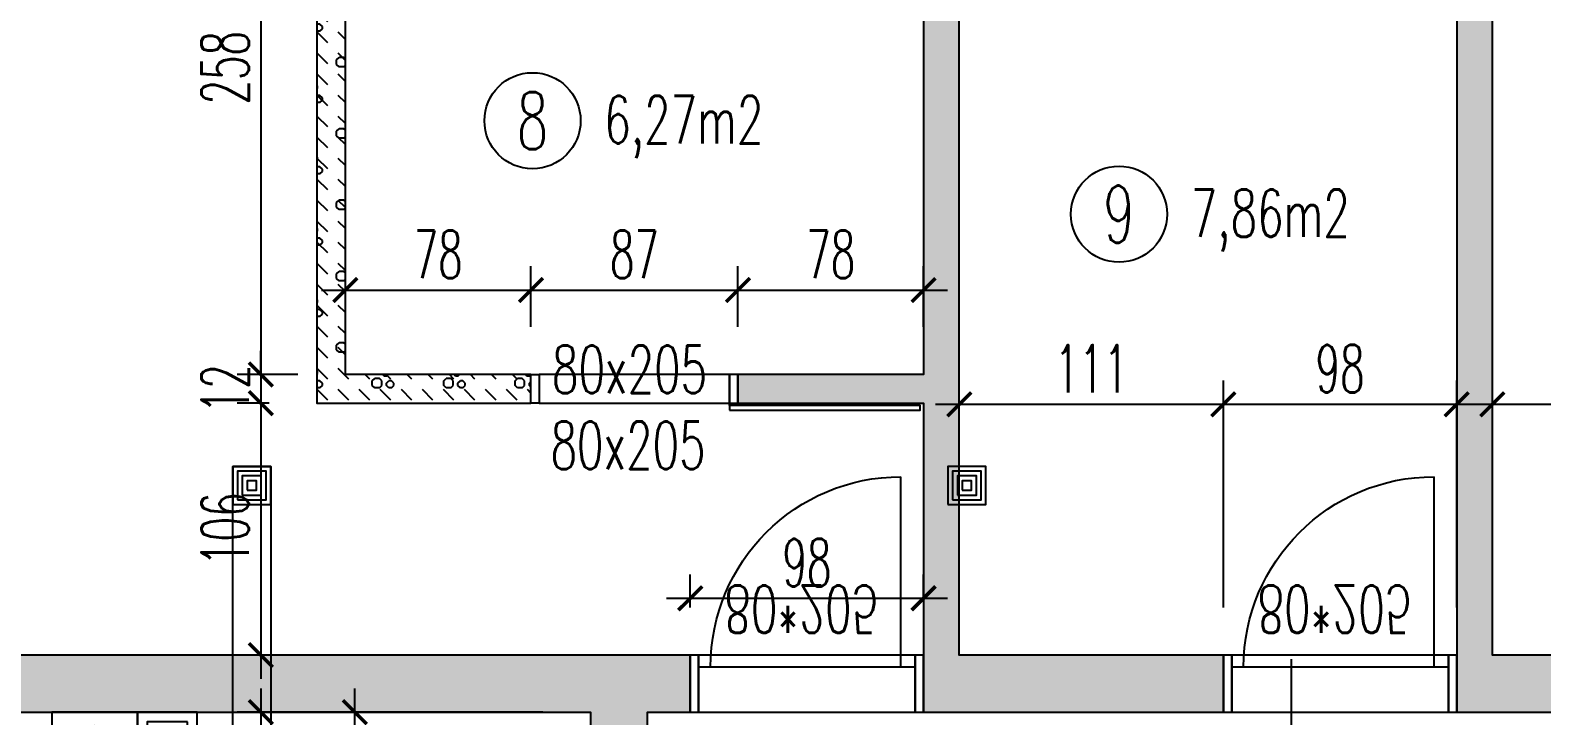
# Model space of a CAD drawing. Header units: millimetres. Extents: x -24587 to 37983, y -70862 to 338.
# Drawn here: x 9672 to 10308, y -60333 to -60045 of the extents above; entities that cross this region are included whole.
import ezdxf
from ezdxf.enums import TextEntityAlignment as Align

# ---------------------------------------------------------------- set-up
doc = ezdxf.new("R2010")
doc.units = ezdxf.units.MM
doc.header["$LTSCALE"] = 50
doc.linetypes.add('DASHED2', pattern=[9.525, 6.35, -3.175])
doc.layers.get('Defpoints').update_dxf_attribs({"color": 251})
for name, color, linetype in [('6', 6, 'Continuous'), ('A-DRZWI_OKNA', 13, 'Continuous'), ('A-URZADZENIA', 93, 'Continuous'), ('K-HATCH', 8, 'Continuous'), ('K-HATCH243', 243, 'Continuous'), ('K-SCIANY', 2, 'Continuous'), ('K-TEXT 2.4mm', 71, 'Continuous'), ('K-TEXT 2mm', 254, 'Continuous'), ('K-WYMIARY', 1, 'Continuous')]:
    doc.layers.add(name, color=color, linetype=linetype)
doc.layers.add('__NIEDRUK__', color=54, linetype='Continuous', plot=False)
doc.styles.add('text 2.4mm', font='romans.shx', dxfattribs={"width": 0.65})
doc.styles.add('text 2mm', font='romans.shx', dxfattribs={"width": 0.65})
doc.styles.add('WYM1', font='romanszb.shx', dxfattribs={"width": 0.6})
doc.dimstyles.new('CM100', dxfattribs={"dimscale": 5, "dimtxt": 2, "dimasz": 1, "dimexe": 1, "dimexo": 2, "dimgap": 0.5, "dimtad": 1, "dimrnd": 0.5, "dimdsep": 46, "dimtxsty": 'WYM1', "dimblk": 'OBLIQUE', "dimcen": 0, "dimdle": 1, "dimclrd": 253, "dimclre": 251, "dimclrt": 30, "dimadec": 0, "dimazin": 0, "dimtfac": 1, "dimtix": 1, "dimtmove": 0, "dimatfit": 0, "dimfxl": 1, "dimtfillclr": 256, "dimtolj": 1, "dimarcsym": 0})
pattern_1 = [(90, (-4e-14, 1), (-30, 30), [1, -29]), (90, (-3, 1), (-30, 30), [1, -29]), (90, (-2, 6), (-30, 30), [1, -29]), (90, (-5, 6), (-30, 30), [1, -29]), (90, (-15, 16), (-30, 30), [1, -29]), (90, (-18, 16), (-30, 30), [1, -29]), (90, (-17, 21), (-30, 30), [1, -29]), (90, (-20, 21), (-30, 30), [1, -29]), (90, (-5, 1), (-30, 30), [2, -28]), (90, (-9, 1), (-30, 30), [2, -28]), (90, (-20, 16), (-30, 30), [2, -28]), (90, (-24, 16), (-30, 30), [2, -28]), (180, (-1, -4e-14), (-30, -30), [1, -29]), (180, (-1, 3), (-30, -30), [1, -29]), (180, (-3, 5), (-30, -30), [1, -29]), (180, (-3, 8), (-30, -30), [1, -29]), (180, (-16, 15), (-30, -30), [1, -29]), (180, (-16, 18), (-30, -30), [1, -29]), (180, (-18, 20), (-30, -30), [1, -29]), (180, (-18, 23), (-30, -30), [1, -29]), (180, (-6, -3e-13), (-30, -30), [2, -28]), (180, (-6, 4), (-30, -30), [2, -28]), (180, (-21, 15), (-30, -30), [2, -28]), (180, (-21, 19), (-30, -30), [2, -28]), (135, (-2, -8e-14), (-45, 15), [1.414214, -41.012193]), (135, (-8e-14, 2), (-45, 15), [1.414214, -41.012193]), (135, (-4, 5), (-45, 15), [1.414214, -41.012193]), (135, (-2, 7), (-45, 15), [1.414214, -41.012193]), (135, (-17, 15), (-45, 15), [1.414214, -41.012193]), (135, (-15, 17), (-45, 15), [1.414214, -41.012193]), (135, (-19, 20), (-45, 15), [1.414214, -41.012193]), (135, (-17, 22), (-45, 15), [1.414214, -41.012193]), (135, (-8, -3e-13), (-45, 15), [1.414214, -41.012193]), (135, (-5, 3), (-45, 15), [1.414214, -41.012193]), (135, (-23, 15), (-45, 15), [1.414214, -41.012193]), (135, (-20, 18), (-45, 15), [1.414214, -41.012193]), (45, (-1, -4e-14), (-3e-12, 60), [1.414214, -19.79899]), (45, (-3, 2), (-3e-12, 60), [1.414214, -19.79899]), (45, (-3, 5), (-3e-12, 60), [1.414214, -19.79899]), (45, (-5, 7), (-3e-12, 60), [1.414214, -19.79899]), (45, (-16, 15), (-3e-12, 60), [1.414214, -19.79899]), (45, (-18, 17), (-3e-12, 60), [1.414214, -19.79899]), (45, (-18, 20), (-3e-12, 60), [1.414214, -19.79899]), (45, (-20, 22), (-3e-12, 60), [1.414214, -19.79899]), (45, (-6, -3e-13), (-3e-12, 60), [1.414214, -19.79899]), (45, (-9, 3), (-3e-12, 60), [1.414214, -19.79899]), (45, (-21, 15), (-3e-12, 60), [1.414214, -19.79899]), (45, (-24, 18), (-3e-12, 60), [1.414214, -19.79899]), (135, (-5, 10), (-8.83883476, -4e-13), [6.25, -6.25])]

# ---------------------------------------------------------------- blocks, each defined once
blk = doc.blocks.new('A$C782A77E5')
for points in [[(-38.91, -6), (-38.91, 74)], [(-48.46, -25), (-48.46, -1), (-44.96, -1), (-44.96, -25), (-48.46, -25)], [(-44.96, -6), (-38.91, -6)], [(-38.91, -6), (41.09, -6)], [(41.09, -6), (46.09, -6)], [(46.09, -25), (46.09, -1), (49.59, -1), (49.59, -25), (46.09, -25)]]:
    blk.add_lwpolyline(points)
blk.add_lwpolyline([(-44.96, -25), (-44.96, -1), (46.09, -1), (46.09, -25)], close=True)
blk.add_arc((-38.91, -6), 80, 0, 90)
at = {"layer": '__NIEDRUK__', "style": 'WYM1', "width": 0.65}
blk.add_text('80*205', height=20, rotation=180, dxfattribs=at).set_placement((35.26, 28.32))
blk = doc.blocks.new('A$C0BFB608B')
h = blk.add_hatch()
h.set_pattern_fill('ANSI31', color=256, scale=8)
h.set_pattern_definition([(315, (77083.3279, 191572.2395), (0.707106781, 0.707106781), [])])
h.paths.add_polyline_path([(8.78, 8.78, 0.198912), (0, 12.42, 0.668179), (-8.78, -8.78)])
blk.add_lwpolyline([(18, 18), (-18, 18), (-18, -18), (18, -18)], close=True)
blk.add_lwpolyline([(8.78, 8.78), (-8.78, -8.78)])
blk.add_circle((0, 0), 12.42)
blk = doc.blocks.new('_ArchTick')
at = {"color": 0, "linetype": 'ByBlock', "const_width": 0.15}
blk.add_lwpolyline([(-0.5, -0.5), (0.5, 0.5)], dxfattribs=at)
blk = doc.blocks.new('*D67')
at = {"layer": 'Defpoints', "color": 0, "transparency": 16777216}
for p in [(9792.7, -59931.35), (9769.17, -60189.35), (9804.7, -60189.35)]:
    blk.add_point(p, dxfattribs=at)
at = {"layer": 'K-WYMIARY', "color": 253, "lineweight": -2, "transparency": 16777216}
blk.add_line((9769.17, -59921.35), (9769.17, -60199.35), dxfattribs=at)
at = {"layer": 'K-WYMIARY', "color": 251, "lineweight": -2, "transparency": 16777216}
for p, q in [((9772.7, -59931.35), (9759.17, -59931.35)), ((9784.7, -60189.35), (9759.17, -60189.35))]:
    blk.add_line(p, q, dxfattribs=at)
at = {"layer": 'K-WYMIARY', "color": 253, "lineweight": -2, "transparency": 16777216, "xscale": 10, "yscale": 10, "zscale": 10}
for p, rotation in [((9769.17, -59931.35), 90), ((9769.17, -60189.35), 270)]:
    blk.add_blockref('_ArchTick', p, dxfattribs=dict(at, rotation=rotation))
at = {"layer": 'K-WYMIARY', "color": 30, "transparency": 16777216, "insert": (9754.17, -60060.35), "char_height": 20, "attachment_point": 5, "rotation": 90, "style": 'WYM1'}
blk.add_mtext('\\A1;258', dxfattribs=at)
blk = doc.blocks.new('*D68')
at = {"layer": 'Defpoints', "color": 0, "transparency": 16777216}
for p in [(9804.7, -60189.35), (9769.17, -60201.35), (9792.7, -60201.35)]:
    blk.add_point(p, dxfattribs=at)
at = {"layer": 'K-WYMIARY', "color": 253, "lineweight": -2, "transparency": 16777216}
for p, q in [((9769.17, -60189.35), (9769.17, -60179.35)), ((9769.17, -60189.35), (9769.17, -60201.35)), ((9769.17, -60201.35), (9769.17, -60211.35))]:
    blk.add_line(p, q, dxfattribs=at)
at = {"layer": 'K-WYMIARY', "color": 251, "lineweight": -2, "transparency": 16777216}
for p, q in [((9784.7, -60189.35), (9759.17, -60189.35)), ((9772.7, -60201.35), (9759.17, -60201.35))]:
    blk.add_line(p, q, dxfattribs=at)
at = {"layer": 'K-WYMIARY', "color": 253, "lineweight": -2, "transparency": 16777216, "xscale": 10, "yscale": 10, "zscale": 10}
for p, rotation in [((9769.17, -60189.35), 270), ((9769.17, -60201.35), 90)]:
    blk.add_blockref('_ArchTick', p, dxfattribs=dict(at, rotation=rotation))
at = {"layer": 'K-WYMIARY', "color": 30, "transparency": 16777216, "insert": (9754.17, -60195.35), "char_height": 20, "attachment_point": 5, "rotation": 90, "style": 'WYM1'}
blk.add_mtext('\\A1;12', dxfattribs=at)
blk = doc.blocks.new('*D69')
at = {"layer": 'Defpoints', "color": 0, "transparency": 16777216}
for p in [(9792.7, -60201.35), (9769.17, -60307.35), (9769.17, -60307.35)]:
    blk.add_point(p, dxfattribs=at)
at = {"layer": 'K-WYMIARY', "color": 253, "lineweight": -2, "transparency": 16777216}
blk.add_line((9769.17, -60191.35), (9769.17, -60317.35), dxfattribs=at)
at = {"layer": 'K-WYMIARY', "color": 251, "lineweight": -2, "transparency": 16777216}
for p, q in [((9772.7, -60201.35), (9759.17, -60201.35)), ((9789.17, -60307.35), (9779.17, -60307.35))]:
    blk.add_line(p, q, dxfattribs=at)
at = {"layer": 'K-WYMIARY', "color": 253, "lineweight": -2, "transparency": 16777216, "xscale": 10, "yscale": 10, "zscale": 10}
for p, rotation in [((9769.17, -60201.35), 90), ((9769.17, -60307.35), 270)]:
    blk.add_blockref('_ArchTick', p, dxfattribs=dict(at, rotation=rotation))
at = {"layer": 'K-WYMIARY', "color": 30, "transparency": 16777216, "insert": (9754.17, -60254.35), "char_height": 20, "attachment_point": 5, "rotation": 90, "style": 'WYM1'}
blk.add_mtext('\\A1;106', dxfattribs=at)
blk = doc.blocks.new('*D129')
at = {"layer": 'Defpoints', "color": 0, "transparency": 16777216}
for p in [(9907.7, -60331.35), (9769.17, -60783.35), (9907.7, -60783.35)]:
    blk.add_point(p, dxfattribs=at)
at = {"layer": 'K-WYMIARY', "color": 253, "lineweight": -2, "transparency": 16777216}
blk.add_line((9769.17, -60321.35), (9769.17, -60793.35), dxfattribs=at)
at = {"layer": 'K-WYMIARY', "color": 251, "lineweight": -2, "transparency": 16777216}
for p, q in [((9887.7, -60331.35), (9759.17, -60331.35)), ((9887.7, -60783.35), (9759.17, -60783.35))]:
    blk.add_line(p, q, dxfattribs=at)
at = {"layer": 'K-WYMIARY', "color": 253, "lineweight": -2, "transparency": 16777216, "xscale": 10, "yscale": 10, "zscale": 10}
for p, rotation in [((9769.17, -60331.35), 90), ((9769.17, -60783.35), 270)]:
    blk.add_blockref('_ArchTick', p, dxfattribs=dict(at, rotation=rotation))
at = {"layer": 'K-WYMIARY', "color": 30, "transparency": 16777216, "insert": (9754.17, -60557.35), "char_height": 20, "attachment_point": 5, "rotation": 90, "style": 'WYM1'}
blk.add_mtext('\\A1;452', dxfattribs=at)
blk = doc.blocks.new('A$C11cd791a')
for points in [[(-8, -8), (8, -8), (8, 8), (-8, 8)], [(-6, -6), (6, -6), (6, 6), (-6, 6)], [(-4, -4), (4, -4), (4, 4), (-4, 4)], [(-2, -2), (2, -2), (2, 2), (-2, 2)]]:
    blk.add_lwpolyline(points, close=True)
blk = doc.blocks.new('*D248')
at = {"layer": 'Defpoints', "color": 0, "transparency": 16777216}
for p in [(10173.72, -60201.88), (10062.7, -60307.35), (10173.72, -60307.35)]:
    blk.add_point(p, dxfattribs=at)
at = {"layer": 'K-WYMIARY', "color": 251, "lineweight": -2, "transparency": 16777216}
for p, q in [((10062.7, -60287.35), (10062.7, -60191.88)), ((10173.72, -60287.35), (10173.72, -60191.88))]:
    blk.add_line(p, q, dxfattribs=at)
at = {"layer": 'K-WYMIARY', "color": 253, "lineweight": -2, "transparency": 16777216}
blk.add_line((10052.7, -60201.88), (10183.72, -60201.88), dxfattribs=at)
at = {"layer": 'K-WYMIARY', "color": 253, "lineweight": -2, "transparency": 16777216, "xscale": 10, "yscale": 10, "zscale": 10, "rotation": 180}
blk.add_blockref('_ArchTick', (10062.7, -60201.88), dxfattribs=at)
at = {"layer": 'K-WYMIARY', "color": 253, "lineweight": -2, "transparency": 16777216, "xscale": 10, "yscale": 10, "zscale": 10}
blk.add_blockref('_ArchTick', (10173.72, -60201.88), dxfattribs=at)
at = {"layer": 'K-WYMIARY', "color": 30, "transparency": 16777216, "insert": (10118.21, -60186.88), "char_height": 20, "attachment_point": 5, "style": 'WYM1'}
blk.add_mtext('\\A1;111', dxfattribs=at)
blk = doc.blocks.new('*D249')
at = {"layer": 'Defpoints', "color": 0, "transparency": 16777216}
for p in [(10271.77, -60201.88), (10173.72, -60307.35), (10271.77, -60307.35)]:
    blk.add_point(p, dxfattribs=at)
at = {"layer": 'K-WYMIARY', "color": 251, "lineweight": -2, "transparency": 16777216}
for p, q in [((10173.72, -60287.35), (10173.72, -60191.88)), ((10271.77, -60287.35), (10271.77, -60191.88))]:
    blk.add_line(p, q, dxfattribs=at)
at = {"layer": 'K-WYMIARY', "color": 253, "lineweight": -2, "transparency": 16777216}
blk.add_line((10163.72, -60201.88), (10281.77, -60201.88), dxfattribs=at)
at = {"layer": 'K-WYMIARY', "color": 253, "lineweight": -2, "transparency": 16777216, "xscale": 10, "yscale": 10, "zscale": 10, "rotation": 180}
blk.add_blockref('_ArchTick', (10173.72, -60201.88), dxfattribs=at)
at = {"layer": 'K-WYMIARY', "color": 253, "lineweight": -2, "transparency": 16777216, "xscale": 10, "yscale": 10, "zscale": 10}
blk.add_blockref('_ArchTick', (10271.77, -60201.88), dxfattribs=at)
at = {"layer": 'K-WYMIARY', "color": 30, "transparency": 16777216, "insert": (10222.75, -60186.88), "char_height": 20, "attachment_point": 5, "style": 'WYM1'}
blk.add_mtext('\\A1;98', dxfattribs=at)
blk = doc.blocks.new('*D250')
at = {"layer": 'Defpoints', "color": 0, "transparency": 16777216}
for p in [(10359.77, -60201.88), (10286.77, -60307.35), (10359.77, -60307.35)]:
    blk.add_point(p, dxfattribs=at)
at = {"layer": 'K-WYMIARY', "color": 251, "lineweight": -2, "transparency": 16777216}
for p, q in [((10286.77, -60287.35), (10286.77, -60191.88)), ((10359.77, -60287.35), (10359.77, -60191.88))]:
    blk.add_line(p, q, dxfattribs=at)
at = {"layer": 'K-WYMIARY', "color": 253, "lineweight": -2, "transparency": 16777216}
blk.add_line((10276.77, -60201.88), (10369.77, -60201.88), dxfattribs=at)
at = {"layer": 'K-WYMIARY', "color": 253, "lineweight": -2, "transparency": 16777216, "xscale": 10, "yscale": 10, "zscale": 10, "rotation": 180}
blk.add_blockref('_ArchTick', (10286.77, -60201.88), dxfattribs=at)
at = {"layer": 'K-WYMIARY', "color": 253, "lineweight": -2, "transparency": 16777216, "xscale": 10, "yscale": 10, "zscale": 10}
blk.add_blockref('_ArchTick', (10359.77, -60201.88), dxfattribs=at)
at = {"layer": 'K-WYMIARY', "color": 30, "transparency": 16777216, "insert": (10323.27, -60186.88), "char_height": 20, "attachment_point": 5, "style": 'WYM1'}
blk.add_mtext('\\A1;73', dxfattribs=at)
blk = doc.blocks.new('A$C745F1547')
for points in [[(-83.5, 3), (-87, 3), (-87, 15), (-83.5, 15)], [(-83.5, 3), (-3.5, 3), (-3.5, 15), (-83.5, 15)], [(-3.5, 3), (0, 3), (0, 15), (-3.5, 15)], [(-3.5, 0), (76.5, 0), (76.5, 2), (-3.5, 2)]]:
    blk.add_lwpolyline(points, close=True)
blk.add_lwpolyline([(-3.5, 2), (-3.5, 3)])
at = {"layer": '__NIEDRUK__', "style": 'WYM1', "width": 0.65}
blk.add_text('80x205', height=20, dxfattribs=at).set_placement((-78.16, 7.19))
blk = doc.blocks.new('*D268')
at = {"layer": 'Defpoints', "color": 0, "transparency": 16777216}
for p in [(9882.7, -60153.82), (9804.7, -60189.35), (9882.7, -60189.35)]:
    blk.add_point(p, dxfattribs=at)
at = {"layer": 'K-WYMIARY', "color": 251, "lineweight": -2, "transparency": 16777216}
for p, q in [((9804.7, -60169.35), (9804.7, -60143.82)), ((9882.7, -60169.35), (9882.7, -60143.82))]:
    blk.add_line(p, q, dxfattribs=at)
at = {"layer": 'K-WYMIARY', "color": 253, "lineweight": -2, "transparency": 16777216}
blk.add_line((9794.7, -60153.82), (9892.7, -60153.82), dxfattribs=at)
at = {"layer": 'K-WYMIARY', "color": 253, "lineweight": -2, "transparency": 16777216, "xscale": 10, "yscale": 10, "zscale": 10, "rotation": 180}
blk.add_blockref('_ArchTick', (9804.7, -60153.82), dxfattribs=at)
at = {"layer": 'K-WYMIARY', "color": 253, "lineweight": -2, "transparency": 16777216, "xscale": 10, "yscale": 10, "zscale": 10}
blk.add_blockref('_ArchTick', (9882.7, -60153.82), dxfattribs=at)
at = {"layer": 'K-WYMIARY', "color": 30, "transparency": 16777216, "insert": (9843.7, -60138.82), "char_height": 20, "attachment_point": 5, "style": 'WYM1'}
blk.add_mtext('\\A1;78', dxfattribs=at)
blk = doc.blocks.new('*D269')
at = {"layer": 'Defpoints', "color": 0, "transparency": 16777216}
for p in [(9969.7, -60153.82), (9882.7, -60189.35), (9969.7, -60189.35)]:
    blk.add_point(p, dxfattribs=at)
at = {"layer": 'K-WYMIARY', "color": 251, "lineweight": -2, "transparency": 16777216}
for p, q in [((9882.7, -60169.35), (9882.7, -60143.82)), ((9969.7, -60169.35), (9969.7, -60143.82))]:
    blk.add_line(p, q, dxfattribs=at)
at = {"layer": 'K-WYMIARY', "color": 253, "lineweight": -2, "transparency": 16777216}
blk.add_line((9872.7, -60153.82), (9979.7, -60153.82), dxfattribs=at)
at = {"layer": 'K-WYMIARY', "color": 253, "lineweight": -2, "transparency": 16777216, "xscale": 10, "yscale": 10, "zscale": 10, "rotation": 180}
blk.add_blockref('_ArchTick', (9882.7, -60153.82), dxfattribs=at)
at = {"layer": 'K-WYMIARY', "color": 253, "lineweight": -2, "transparency": 16777216, "xscale": 10, "yscale": 10, "zscale": 10}
blk.add_blockref('_ArchTick', (9969.7, -60153.82), dxfattribs=at)
at = {"layer": 'K-WYMIARY', "color": 30, "transparency": 16777216, "insert": (9926.2, -60138.82), "char_height": 20, "attachment_point": 5, "style": 'WYM1'}
blk.add_mtext('\\A1;87', dxfattribs=at)
blk = doc.blocks.new('*D270')
at = {"layer": 'Defpoints', "color": 0, "transparency": 16777216}
for p in [(10047.7, -60153.82), (9969.7, -60189.35), (10047.7, -60189.35)]:
    blk.add_point(p, dxfattribs=at)
at = {"layer": 'K-WYMIARY', "color": 251, "lineweight": -2, "transparency": 16777216}
for p, q in [((9969.7, -60169.35), (9969.7, -60143.82)), ((10047.7, -60169.35), (10047.7, -60143.82))]:
    blk.add_line(p, q, dxfattribs=at)
at = {"layer": 'K-WYMIARY', "color": 253, "lineweight": -2, "transparency": 16777216}
blk.add_line((9959.7, -60153.82), (10057.7, -60153.82), dxfattribs=at)
at = {"layer": 'K-WYMIARY', "color": 253, "lineweight": -2, "transparency": 16777216, "xscale": 10, "yscale": 10, "zscale": 10, "rotation": 180}
blk.add_blockref('_ArchTick', (9969.7, -60153.82), dxfattribs=at)
at = {"layer": 'K-WYMIARY', "color": 253, "lineweight": -2, "transparency": 16777216, "xscale": 10, "yscale": 10, "zscale": 10}
blk.add_blockref('_ArchTick', (10047.7, -60153.82), dxfattribs=at)
at = {"layer": 'K-WYMIARY', "color": 30, "transparency": 16777216, "insert": (10008.7, -60138.82), "char_height": 20, "attachment_point": 5, "style": 'WYM1'}
blk.add_mtext('\\A1;78', dxfattribs=at)
blk = doc.blocks.new('A$C650043E8')
for points in [[(12.5, -18), (12.5, 18), (-12.5, 18), (-12.5, -18)], [(-8.5, 14), (8.5, 14), (8.5, 2), (-8.5, 2)], [(-8.5, -14), (8.5, -14), (8.5, -2), (-8.5, -2)]]:
    blk.add_lwpolyline(points, close=True)
blk = doc.blocks.new('*D287')
at = {"layer": 'Defpoints', "color": 0, "transparency": 16777216}
for p in [(9742.37, -60331.35), (9808.65, -60331.35), (9742.37, -60367.35)]:
    blk.add_point(p, dxfattribs=at)
at = {"layer": 'K-WYMIARY', "color": 253, "lineweight": -2, "transparency": 16777216}
blk.add_line((9808.65, -60377.35), (9808.65, -60321.35), dxfattribs=at)
at = {"layer": 'K-WYMIARY', "color": 251, "lineweight": -2, "transparency": 16777216}
for p, q in [((9762.37, -60331.35), (9818.65, -60331.35)), ((9762.37, -60367.35), (9818.65, -60367.35))]:
    blk.add_line(p, q, dxfattribs=at)
at = {"layer": 'K-WYMIARY', "color": 253, "lineweight": -2, "transparency": 16777216, "xscale": 10, "yscale": 10, "zscale": 10}
for p, rotation in [((9808.65, -60331.35), 90), ((9808.65, -60367.35), 270)]:
    blk.add_blockref('_ArchTick', p, dxfattribs=dict(at, rotation=rotation))
at = {"layer": 'K-WYMIARY', "color": 30, "transparency": 16777216, "insert": (9793.65, -60349.35), "char_height": 20, "attachment_point": 5, "rotation": 90, "style": 'WYM1'}
blk.add_mtext('\\A1;36', dxfattribs=at)
blk = doc.blocks.new('*D288')
at = {"layer": 'Defpoints', "color": 0, "transparency": 16777216}
for p in [(10047.7, -60283.43), (10047.7, -60303.28), (9949.65, -60307.35)]:
    blk.add_point(p, dxfattribs=at)
at = {"layer": 'K-WYMIARY', "color": 251, "lineweight": -2, "transparency": 16777216}
for p, q in [((9949.65, -60287.35), (9949.65, -60273.43)), ((10047.7, -60283.28), (10047.7, -60273.43))]:
    blk.add_line(p, q, dxfattribs=at)
at = {"layer": 'K-WYMIARY', "color": 253, "lineweight": -2, "transparency": 16777216}
blk.add_line((9939.65, -60283.43), (10057.7, -60283.43), dxfattribs=at)
at = {"layer": 'K-WYMIARY', "color": 253, "lineweight": -2, "transparency": 16777216, "xscale": 10, "yscale": 10, "zscale": 10, "rotation": 180}
blk.add_blockref('_ArchTick', (9949.65, -60283.43), dxfattribs=at)
at = {"layer": 'K-WYMIARY', "color": 253, "lineweight": -2, "transparency": 16777216, "xscale": 10, "yscale": 10, "zscale": 10}
blk.add_blockref('_ArchTick', (10047.7, -60283.43), dxfattribs=at)
at = {"layer": 'K-WYMIARY', "color": 30, "transparency": 16777216, "insert": (9998.67, -60268.43), "char_height": 20, "attachment_point": 5, "style": 'WYM1'}
blk.add_mtext('\\A1;98', dxfattribs=at)

msp = doc.modelspace()

# ---------------------------------------------------------------- hatches: boundary and pattern name
at = {"layer": 'K-HATCH'}
h = msp.add_hatch(dxfattribs=at)
h.set_pattern_fill('GAZOBET', color=256, angle=90, style=0, pattern_type=2)
h.set_pattern_definition(pattern_1)
h.paths.add_polyline_path([(9436.7, -59907.349), (9436.7, -60304.349), (9436.7, -60495.223), (9460.7, -60495.223), (9460.7, -60331.349), (9907.7, -60331.349), (9907.7, -60585.299), (9931.7, -60585.299), (9931.7, -60331.349), (9949.65, -60331.349), (9949.65, -60307.349), (9460.7, -60307.349), (9460.7, -59931.349), (9561.412, -59931.349), (9561.412, -59907.349)])
h = msp.add_hatch(dxfattribs=at)
h.set_pattern_fill('GAZOBET', color=256, angle=90, style=0, pattern_type=2)
h.set_pattern_definition(pattern_1)
h.paths.add_polyline_path([(9897.7, -59931.349), (9897.7, -59907.349), (9711.412, -59907.349), (9711.412, -59931.349), (9792.7, -59931.349), (9792.7, -60201.349), (9882.7, -60201.349), (9882.7, -60189.349), (9804.7, -60189.349), (9804.7, -59931.349)])
h = msp.add_hatch(dxfattribs=at)
h.set_pattern_fill('GAZOBET', color=256, angle=90, style=0, pattern_type=2)
h.set_pattern_definition(pattern_1)
h.paths.add_polyline_path([(10047.7, -59931.349), (10047.7, -60189.349), (9969.7, -60189.349), (9969.7, -60201.349), (10047.7, -60201.349), (10047.7, -60307.349), (10047.7, -60331.349), (10173.723, -60331.349), (10173.723, -60307.349), (10062.7, -60307.349), (10062.7, -60201.349), (10062.7, -59931.349), (10181.773, -59931.349), (10181.773, -59907.349), (9957.7, -59907.349), (9957.7, -59931.349)])
h = msp.add_hatch(dxfattribs=at)
h.set_pattern_fill('GAZOBET', color=256, angle=90, style=0, pattern_type=2)
h.set_pattern_definition(pattern_1)
h.paths.add_polyline_path([(10436.092, -59931.349), (10436.092, -59907.349), (10271.773, -59907.349), (10271.773, -59931.349), (10271.773, -60307.349), (10271.773, -60331.349), (10359.773, -60331.349), (10359.773, -60307.349), (10286.773, -60307.349), (10286.773, -59931.349)])
at = {"layer": 'K-HATCH243'}
h = msp.add_hatch(dxfattribs=at)
h.set_pattern_fill('AR-HBONE', color=256, scale=0.2)
h.set_pattern_definition([(45, (-7e-12, -52000), (0, 28.73682), [60.96, -20.32]), (135, (14.368, -51985.632), (3e-15, 28.73682), [60.96, -20.32])])
h.paths.add_polyline_path([(11746.7, -60997.349), (11746.7, -59787.349), (9336.7, -59787.349), (9336.7, -60997.349)])
h.paths.add_polyline_path([(9460.7, -60827.349), (9460.7, -60917.349), (9416.7, -60917.349), (9416.7, -59867.349), (9460.7, -59867.349), (9460.7, -59887.349), (11622.7, -59887.349), (11622.7, -59867.349), (11666.7, -59867.349), (11666.7, -60917.349), (11622.7, -60917.349), (11622.7, -60897.349), (11031.7, -60897.349), (11031.7, -60957.349), (10557.2, -60957.349), (10557.2, -60827.349)], flags=16)
h.paths.add_polyline_path([(9859.7, -60695.324), (9859.7, -60565.324), (9883.7, -60565.324), (9907.7, -60565.324), (9907.7, -60695.324), (9883.7, -60695.324)], flags=0)
h.paths.add_polyline_path([(10557.2, -60827.349), (10587.2, -60827.349), (10617.2, -60827.349), (10617.2, -60757.349), (10971.7, -60757.349), (10971.7, -60897.349), (11001.7, -60897.349), (11031.7, -60897.349), (11031.7, -60957.349), (10557.2, -60957.349)], flags=16)

# ---------------------------------------------------------------- linework, layer by layer
at = {"layer": '6', "linetype": 'DASHED2', "ltscale": 2}
msp.add_lwpolyline([(10142.503, -59317.837), (10075.602, -59356.589), (10202.216, -59356.589), (10202.216, -61331.097), (10075.602, -61331.097), (10142.503, -61369.849)], dxfattribs=at)
at = {"layer": '__NIEDRUK__'}
msp.add_lwpolyline([(9757.366, -60228.016), (9773.366, -60228.016), (9773.366, -60556.682), (9757.366, -60556.682)], close=True, dxfattribs=at)
at = {"layer": 'K-SCIANY'}
for points in [[(9949.65, -60331.349), (9949.65, -60307.349), (9460.7, -60307.349), (9460.7, -59931.349), (9561.412, -59931.349), (9561.412, -59887.349), (9460.7, -59887.349), (9460.7, -59867.349), (9416.7, -59867.349), (9416.7, -60495.223), (9460.7, -60495.223), (9460.7, -60331.349), (9907.7, -60331.349), (9907.7, -60585.299), (9931.7, -60585.299), (9931.7, -60331.349)], [(9711.412, -59931.349), (9792.7, -59931.349), (9792.7, -60201.349), (9882.7, -60201.349), (9882.7, -60189.349), (9804.7, -60189.349), (9804.7, -59931.349), (9897.7, -59931.349), (9897.7, -59887.349), (9711.412, -59887.349)], [(10047.7, -60307.349), (10047.7, -60307.349), (10047.7, -60331.349), (10173.723, -60331.349), (10173.723, -60307.349), (10062.7, -60307.349), (10062.7, -60201.349), (10062.7, -59931.349), (10181.773, -59931.349), (10181.773, -59887.349), (9957.7, -59887.349), (9957.7, -59931.349), (10047.7, -59931.349), (10047.7, -60189.349), (9969.7, -60189.349), (9969.7, -60201.349), (10047.7, -60201.349)], [(10271.773, -59887.349), (10271.773, -59931.349), (10271.773, -59931.349), (10271.773, -59931.349), (10271.773, -60307.349), (10271.773, -60307.349), (10271.773, -60331.349), (10359.773, -60331.349), (10359.773, -60307.349), (10286.773, -60307.349), (10286.773, -59931.349), (10436.092, -59931.349), (10436.092, -59887.349)]]:
    msp.add_lwpolyline(points, close=True, dxfattribs=at)
at = {"layer": 'K-TEXT 2mm'}
for centre in [(9883.353, -60082.628, 0), (10129.836, -60121.918, 0)]:
    msp.add_circle(centre, 20.206, dxfattribs=at)

# ---------------------------------------------------------------- block references
at = {"layer": '__NIEDRUK__'}
for p in [(9765.366, -60236.016), (10065.9, -60236.016)]:
    msp.add_blockref('A$C11cd791a', p, dxfattribs=at)
at = {"layer": 'A-DRZWI_OKNA'}
msp.add_blockref('A$C745F1547', (9969.7, -60204.349), dxfattribs=at)
at = {"layer": 'A-DRZWI_OKNA', "xscale": -1}
for p in [(9999.239, -60306.349), (10223.312, -60306.349)]:
    msp.add_blockref('A$C782A77E5', p, dxfattribs=at)
at = {"layer": 'A-URZADZENIA'}
for name, p, rotation in [('A$C0BFB608B', (9699.366, -60349.349), 180.0000000000001), ('A$C650043E8', (9729.866, -60349.349), 180)]:
    msp.add_blockref(name, p, dxfattribs=dict(at, rotation=rotation))

# ---------------------------------------------------------------- texts
at = {"layer": 'K-TEXT 2.4mm', "style": 'text 2.4mm', "width": 0.65}
for s, p in [('8', (9883.353, -60082.628, 0)), ('9', (10129.836, -60121.918, 0))]:
    msp.add_text(s, height=24, dxfattribs=at).set_placement(p, align=Align.MIDDLE_CENTER)
at = {"layer": 'K-TEXT 2mm', "style": 'text 2mm', "width": 0.65}
for s, p in [('6,27m2', (9913.51, -60092.219, 0)), ('7,86m2', (10159.993, -60131.508, 0)), ('80x205', (9890.904, -60229.08, 0))]:
    msp.add_text(s, height=20, dxfattribs=at).set_placement(p)

# ---------------------------------------------------------------- dimensions: what is measured, and where the dimension line sits
at = {"layer": 'K-WYMIARY'}
for base, p1, p2, picture, middle in [((9769.166, -60189.349), (9792.7, -59931.349), (9804.7, -60189.349), '*D67', (9754.166, -60060.349)), ((9769.166, -60201.349), (9804.7, -60189.349), (9792.7, -60201.349), '*D68', (9754.166, -60195.349)), ((9769.166, -60307.349), (9792.7, -60201.349), (9769.166, -60307.349), '*D69', (9754.166, -60254.349)), ((9769.166, -60783.349), (9907.7, -60331.349), (9907.7, -60783.349), '*D129', (9754.166, -60557.349)), ((9808.65, -60331.349), (9742.366, -60367.349), (9742.366, -60331.349), '*D287', (9793.65, -60349.349))]:
    dim = msp.add_linear_dim(base=base, p1=p1, p2=p2, angle=90, dimstyle='CM100', override={"dimscale": 10, "dimblk": 'ArchTick'}, dxfattribs=at)
    dim.commit()
    dim.dimension.update_dxf_attribs({"geometry": picture, "text_midpoint": middle})
for base, p1, p2, override, picture, middle in [((9882.7, -60153.817), (9804.7, -60189.349), (9882.7, -60189.349), {"dimscale": 10, "dimblk": 'ArchTick'}, '*D268', (9843.7, -60138.817)), ((9969.7, -60153.817), (9882.7, -60189.349), (9969.7, -60189.349), {"dimscale": 10, "dimblk": 'ArchTick', "dimtmove": 1}, '*D269', (9926.2, -60138.817)), ((10047.7, -60153.817), (9969.7, -60189.349), (10047.7, -60189.349), {"dimscale": 10, "dimblk": 'ArchTick', "dimtmove": 1}, '*D270', (10008.7, -60138.817)), ((10173.723, -60201.875), (10062.7, -60307.349), (10173.723, -60307.349), {"dimscale": 10, "dimblk": 'ArchTick'}, '*D248', (10118.211, -60186.875)), ((10271.773, -60201.875), (10173.723, -60307.349), (10271.773, -60307.349), {"dimscale": 10, "dimblk": 'ArchTick', "dimtmove": 1}, '*D249', (10222.748, -60186.875)), ((10359.773, -60201.875), (10286.773, -60307.349), (10359.773, -60307.349), {"dimscale": 10, "dimblk": 'ArchTick'}, '*D250', (10323.273, -60186.875)), ((10047.7, -60283.432), (9949.65, -60307.349), (10047.7, -60303.285), {"dimscale": 10, "dimblk": 'ArchTick'}, '*D288', (9998.675, -60268.432))]:
    dim = msp.add_linear_dim(base=base, p1=p1, p2=p2, dimstyle='CM100', override=override, dxfattribs=at)
    dim.commit()
    dim.dimension.update_dxf_attribs({"geometry": picture, "text_midpoint": middle})

doc.saveas('drawing.dxf')
